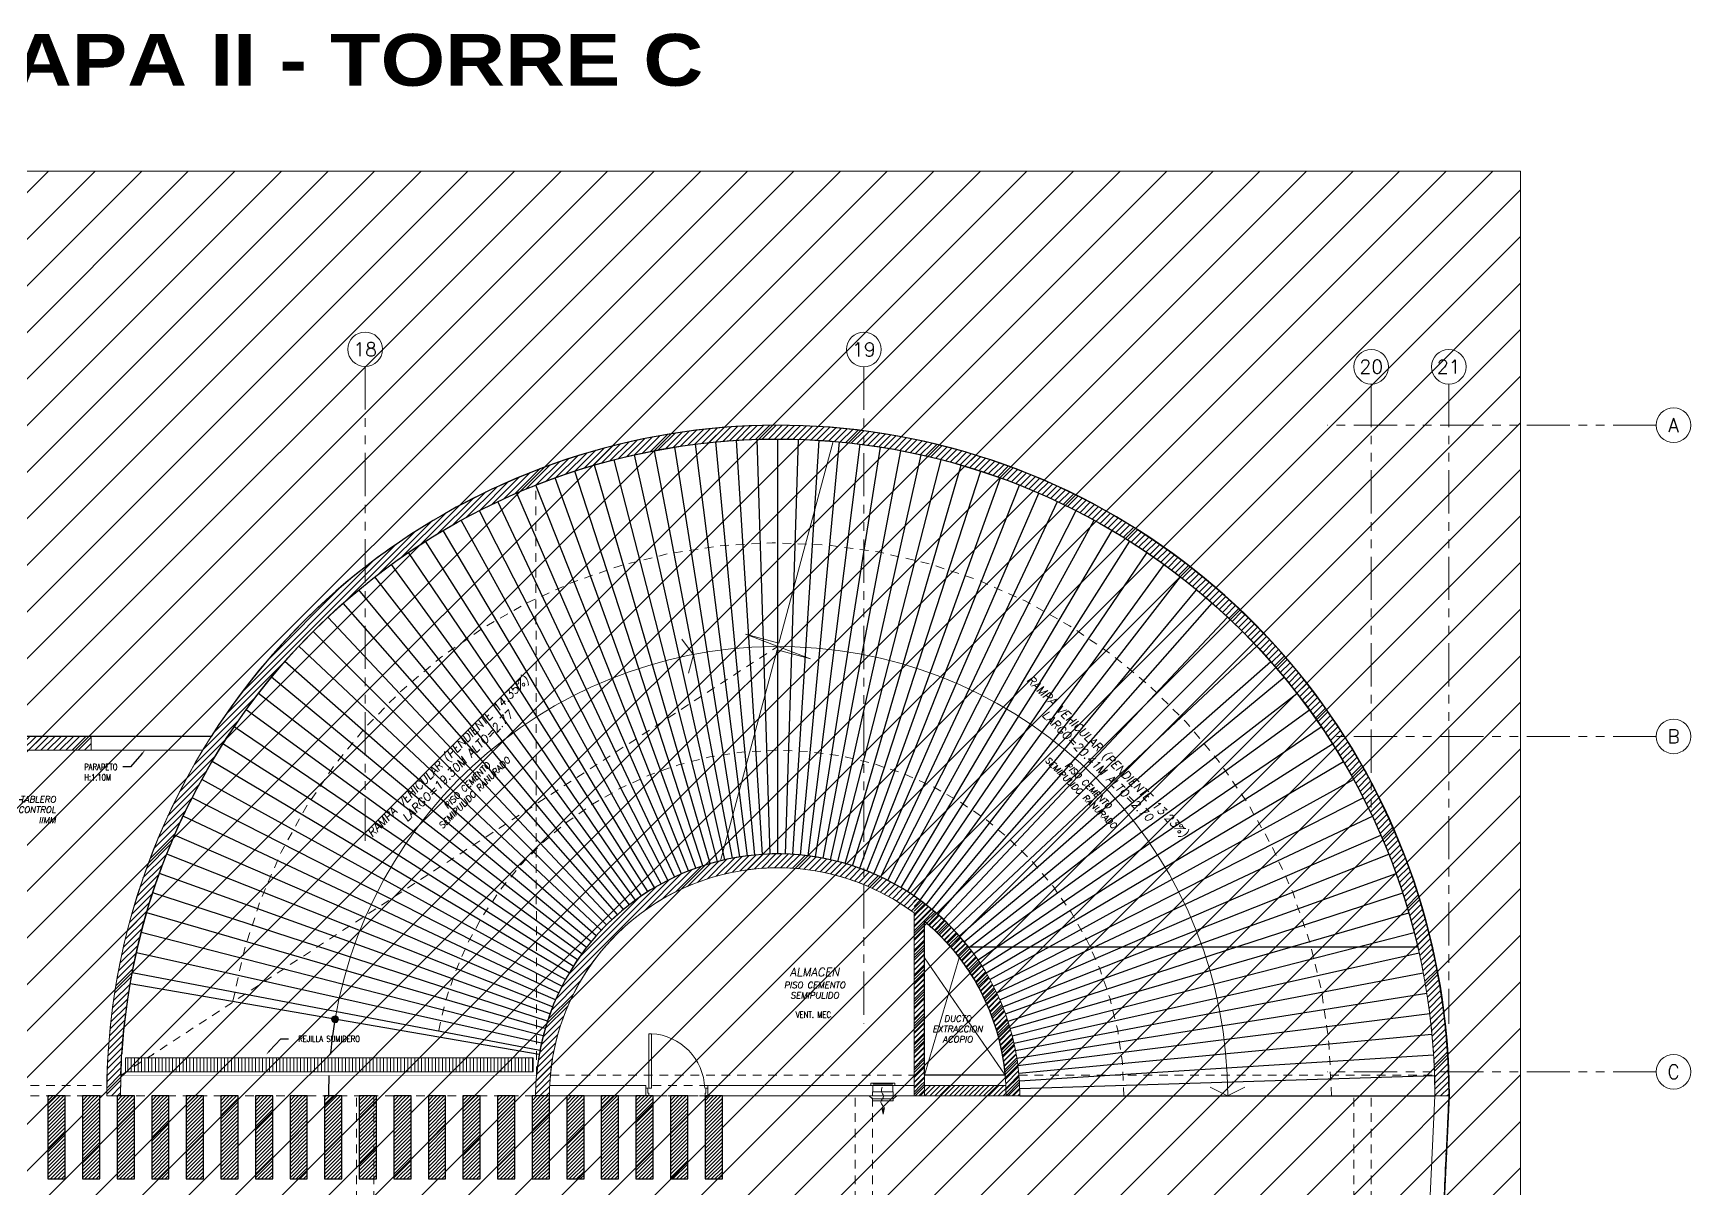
# Model space of a CAD drawing. Header units: millimetres. Extents: x 226317 to 226469, y 8188100 to 8188260.
# Drawn here: x 226444.61 to 226468.58, y 8188161.57 to 8188178.28 of the extents above; entities that cross this region are included whole.
import ezdxf
from ezdxf import colors
from ezdxf.entities.mleader import LeaderData, LeaderLine
from ezdxf.enums import TextEntityAlignment as Align
from ezdxf.math import Vec2, Vec3

# ---------------------------------------------------------------- set-up
doc = ezdxf.new("R2010")
doc.units = ezdxf.units.MM
doc.set_wipeout_variables(frame=1)
for name, pattern in [('HIDDEN2', [0.1875, 0.125, -0.0625]), ('PHANTOM', [2.5, 1.25, -0.25, 0.25, -0.25, 0.25, -0.25]), ('PHANTOM2', [1.25, 0.625, -0.125, 0.125, -0.125, 0.125, -0.125])]:
    doc.linetypes.add(name, pattern=pattern)
for name, color, linetype in [('A-COTAS INT', 8, 'Continuous'), ('A-EJES', 8, 'PHANTOM'), ('A-ESTRUCTURA-HATCH', 8, 'Continuous'), ('A-ESTRUCTURA-MUROS', 8, 'Continuous'), ('A-ESTRUCTURA-VIGAS', 8, 'HIDDEN2'), ('A-HATCH', 8, 'Continuous'), ('A-MURO BAJO', 8, 'Continuous'), ('A-PROYECCIONES', 8, 'HIDDEN2'), ('A-PUERTAS', 8, 'Continuous'), ('A-TEXTO-ACABADO PISO', 8, 'Continuous'), ('A-TEXTO-AMBIENTES', 8, 'Continuous'), ('A-TEXTO-INDICACIONES', 8, 'Continuous'), ('CIRCULACION PEATONAL', 8, 'Continuous'), ('L-03_EQUIP-ACCES', 8, 'Continuous'), ('L-04_EQ-MED-CONT', 8, 'Continuous'), ('L-06_EQ-FIN-CONT', 8, 'Continuous'), ('L3 Equipos y Ductos', 8, 'Continuous'), ('L6 Linea fina', 8, 'Continuous'), ('MURO CF 120', 8, 'Continuous')]:
    doc.layers.add(name, color=color, linetype=linetype)
doc.layers.add('A-ETAPAS', color=8, linetype='Continuous', lineweight=35, plot=False)
doc.layers.add('MODIFICACION DLPS 20230524', color=8, linetype='Continuous', lineweight=30, plot=False)
doc.layers.add('A-MUROS', color=8, linetype='Continuous', lineweight=30)
doc.layers.add('A-ÁREA COMÚN', color=8, linetype='Continuous', plot=False)
doc.styles.add('R160-75', font='ariblk.ttf', dxfattribs={"height": 0.6})
doc.styles.add('ROMANS', font='ROMANS.shx', dxfattribs={"oblique": 10})
doc.styles.add('TXT_COTAS', font='romans.shx', dxfattribs={"width": 0.8})
pattern_1 = [(45, (1.793458536238177, -0.002235784195363522), (-0.03535533905932738, 0.03535533905932738), [])]

# ---------------------------------------------------------------- blocks, each defined once
blk = doc.blocks.new('d')
for p, q in [((1.31926236115396, 3.241842523682863), (3.580855242908001, 8.79928784398362)), ((1.374077335931361, 3.219459361163899), (3.729291272349656, 8.737413005903363, -1.935233945738587e-05)), ((1.474524972960353, 3.174709940562025), (4.001899867318571, 8.615961749805138, -1.935233945738587e-05)), ((1.573517434298992, 3.126827463274822), (4.270559070631862, 8.486007581697777, -1.935233945738587e-05)), ((1.670957022346556, 3.075859186239541), (4.535003745928407, 8.347678747028112, -1.935233945738587e-05)), ((1.766747577115893, 3.021855406463146), (4.794972921721637, 8.201111760688946, -1.935233945738587e-05)), ((1.860794566571712, 2.964869421208277), (5.050210038200021, 8.046451267786324, -1.935233945738587e-05)), ((1.953005175106227, 2.904957466991618), (5.300463206134737, 7.88384989858605, -1.935233945738587e-05)), ((2.043288405053318, 2.842178670689464), (5.545485457405448, 7.713468122296035, -1.935233945738587e-05)), ((2.131555154919624, 2.776594987139106), (5.785034984350204, 7.535474083386362, -1.935233945738587e-05)), ((2.217718318104744, 2.70827113953419), (6.018875379115343, 7.350043442333117, -1.935233945738587e-05)), ((2.301692859269679, 2.637274556094781), (6.246775871142745, 7.157359194941819, -1.935233945738587e-05)), ((2.383395908400416, 2.563675300218165), (6.468511549755931, 6.957611497491598, -1.935233945738587e-05)), ((2.462746833451092, 2.487546006217599), (6.683863587677479, 6.750997479306534, -1.935233945738587e-05)), ((2.53966732416302, 2.408961805514991), (6.892619461752474, 6.537721040425822, -1.935233945738587e-05)), ((2.614081471227109, 2.32800024934113), (7.094573149457574, 6.317992660216987, -1.935233945738587e-05)), ((2.68591583520174, 2.244741237722337), (7.2895253514871, 6.092029184335843, -1.935233945738587e-05)), ((2.755099523812532, 2.159266939386725), (7.477283671498299, 5.860053610987961, -1.935233945738587e-05)), ((2.821564262732863, 2.071661703288555), (7.657662815414369, 5.622294872067869, -1.935233945738587e-05)), ((2.885244456119835, 1.982011988060549), (7.830484771169722, 5.378987606847659, -1.935233945738587e-05)), ((2.946077263914049, 1.890406266786158), (7.995578982867301, 5.130371931241825, -1.935233945738587e-05)), ((3.004002648405731, 1.796934942947701), (8.152782524935901, 4.876693197526038, -1.935233945738587e-05)), ((3.058963445015252, 1.70169025962241), (8.301940253935754, 4.61820175522007, -1.935233945738587e-05)), ((3.110905413515866, 1.60476621449925), (8.442904969677329, 4.355152706615627, -1.935233945738587e-05)), ((3.159777294844389, 1.506258459063247), (8.57553755864501, 4.087805648334324, -1.935233945738587e-05)), ((3.205530856736004, 1.406264207558706), (8.699707126244903, 3.816424418240786, -1.935233945738587e-05)), ((3.248120948672295, 1.304882142692804), (8.815291133709252, 3.541276837931946, -1.935233945738587e-05)), ((3.287505534477532, 1.202212317846715), (8.922175513580441, 3.262634446145967, -1.935233945738587e-05)), ((3.323645750992, 1.0983560543973), (9.020254783332348, 2.980772227048874, -1.935233945738587e-05)), ((3.356505929492414, 0.9934158457908779), (9.109432150609791, 2.695968345738947, -1.935233945738587e-05)), ((3.386053642258048, 0.8874952562619001), (9.189619608223438, 2.40850386954844, -1.935233945738587e-05)), ((3.412259728647768, 0.7806988153606653), (9.260738019831479, 2.118662490742281, -1.935233945738587e-05)), ((3.435098326765001, 0.6731319196987897), (9.322717201896012, 1.826730247586966, -1.935233945738587e-05)), ((3.454546898603439, 0.5649007232859731), (9.375495987012982, 1.532995242625475, -1.935233945738587e-05)), ((3.470586248673499, 0.4561120392754674), (9.419022290036082, 1.237747357226908, -1.935233945738587e-05)), ((3.483200548216701, 0.3468732265755534), (9.453253155574203, 0.9412779631093144, -1.935233945738587e-05)), ((3.492377351038158, 0.2372920925263315), (9.478154800832272, 0.6438796417787671, -1.935233945738587e-05)), ((3.498107598163188, 0.127476779744029), (9.493702651932836, 0.345845889300108, -1.935233945738587e-05)), ((3.500385635532439, 0.01753566227853298), (9.499881364405155, 0.04747082875110209, -1.935233945738587e-05)), ((3.494579497724771, -0.2022899724543095), (9.484116236679256, -0.5491253305226564, -1.935233945738587e-05)), ((3.499209214933217, -0.09242275985889137), (9.496684841811657, -0.2509510805830359, -1.935233945738587e-05)), ((3.474981850944459, -0.4213172625750303), (9.430921635590494, -1.14355434384197, -1.935233945738587e-05)), ((3.486501052044332, -0.3119575502350926), (9.462187955155969, -0.8467576615512371, -1.935233945738587e-05)), ((3.441670037806034, -0.638681803829968), (9.340507494285703, -1.733470269246027, -1.935233945738587e-05)), ((3.460033261217177, -0.5302611847873777), (9.390348134562373, -1.439222475513816, -1.935233945738587e-05)), ((3.394775525666773, -0.8535257612820715), (9.213230637833476, -2.316544979810715, -1.935233945738587e-05)), ((3.419910301454365, -0.7464721221476793), (9.281448899768293, -2.026007337495685, -1.935233945738587e-05)), ((3.29938552249223, -1.169214383699), (8.954335852526128, -3.173305666772649, -1.935233945738587e-05)), ((3.334483386017382, -1.065001241862774), (9.049593369476497, -2.890477345325053, -1.935233945738587e-05)), ((3.366290517151356, -0.9597370736300945), (9.135920028202236, -2.604796472005546, -1.935233945738587e-05)), ((3.219459360465407, -1.374077336862683), (8.73741300497204, -3.729291273280978, -1.935233945738587e-05)), ((3.261031563393772, -1.27227365039289), (8.850241489708424, -3.453002318739891, -1.935233945738587e-05)), ((3.075859185308218, -1.670957023277879), (8.347678745165467, -4.535003747791052, -1.935233945738587e-05)), ((3.126827463507652, -1.573517435230315), (8.486007580533624, -4.270559071563184, -1.935233945738587e-05)), ((3.174709939397871, -1.474524974822998), (8.615961749106646, -4.001899868017063, -1.935233945738587e-05)), ((2.964869419112802, -1.860794567270204), (8.046451266855001, -5.050210039131343, -1.935233945738587e-05)), ((3.021855405531824, -1.766747577814385), (8.201111759990454, -4.794972922420129, -1.935233945738587e-05)), ((2.776594986207783, -2.131555155618116), (7.535474082455039, -5.785034985281527, -1.935233945738587e-05)), ((2.842178669758141, -2.043288405751809), (7.713468121364713, -5.545485459268093, -1.935233945738587e-05)), ((2.904957465827465, -1.953005176736042), (7.883849898353219, -5.300463207997382, -1.935233945738587e-05)), ((2.56367529835552, -2.383395910263062), (6.957611497491598, -6.468511551385745, -1.935233945738587e-05)), ((2.637274554930627, -2.301692860201001), (7.157359194010496, -6.246775872074068, -1.935233945738587e-05)), ((2.708271138370037, -2.217718317871913), (7.350043441168964, -6.018875380046666, -1.935233945738587e-05)), ((2.328000248409808, -2.614081472158432), (6.317992659285665, -7.094573150156066, -1.935233945738587e-05)), ((2.408961803652346, -2.539667326025665), (6.53772103972733, -6.892619461752474, -1.935233945738587e-05)), ((2.487546005286276, -2.462746834149584), (6.750997478142381, -6.683863589540124, -1.935233945738587e-05)), ((2.071661702357233, -2.821564263664186), (5.622294871136546, -7.657662817277014, -1.935233945738587e-05)), ((2.159266938455403, -2.755099524743855), (5.860053610056639, -7.477283672429621, -1.935233945738587e-05)), ((2.244741236791015, -2.685915836133063), (6.09202918317169, -7.289525352185592, -1.935233945738587e-05)), ((1.604766213335097, -3.110905414447188), (4.355152705684304, -8.442904970608652, -1.935233945738587e-05)), ((1.701690257526934, -3.058963445713744), (4.61820175498724, -8.301940253935754, -1.935233945738587e-05)), ((1.796934940852225, -3.004002649104223), (4.876693195663393, -8.152782524935901, -1.935233945738587e-05)), ((1.890406264923513, -2.946077265543863), (5.130371930077672, -7.995578984729946, -1.935233945738587e-05)), ((1.982011986896396, -2.88524445774965), (5.378987605683506, -7.830484771868214, -1.935233945738587e-05)), ((1.098356054164469, -3.323645751923323), (2.980772226117551, -9.02025478426367, -1.935233945738587e-05)), ((1.202212317846715, -3.287505535408854), (3.262634444981813, -8.922175514511764, -1.935233945738587e-05)), ((1.304882141761482, -3.248120948439464), (3.541276836767793, -8.815291135571897, -1.935233945738587e-05)), ((1.406264206394553, -3.20553085859865), (3.816424417309463, -8.699707127874717, -1.935233945738587e-05)), ((1.506258456967771, -3.159777295542881), (4.087805646471679, -8.57553755841218, -1.935233945738587e-05)), ((-0.7464721230790019, -3.419910302385688), (-2.026007337495685, -9.281448901630938, -1.935233945738587e-05)), ((-0.6386818047612906, -3.441670039668679), (-1.73347027041018, -9.340507495217025, -1.935233945738587e-05)), ((-0.5302611859515309, -3.460033263079822), (-1.439222476445138, -9.390348136425018, -1.935233945738587e-05)), ((-0.4213172635063529, -3.474981851642951), (-1.143554344773293, -9.430921635590494, -1.935233945738587e-05)), ((-0.3119575502350926, -3.486501052742824), (-0.8467576615512371, -9.462187956087291, -1.935233945738587e-05)), ((-0.2022899743169546, -3.494579498423263), (-0.5491253323853016, -9.484116237610579, -1.935233945738587e-05)), ((-0.09242276102304459, -3.499209215864539), (-0.2509510815143585, -9.49668484274298, -1.935233945738587e-05)), ((0.01753566134721041, -3.500385636463761), (0.04747082758694887, -9.499881365336478, -1.935233945738587e-05)), ((0.1274767778813839, -3.498107598861679), (0.3458458883687854, -9.493702652864158, -1.935233945738587e-05)), ((0.2372920913621783, -3.49237735173665), (0.643879639916122, -9.478154801530764, -1.935233945738587e-05)), ((0.3468732265755534, -3.483200550079346), (0.9412779621779919, -9.453253156505525, -1.935233945738587e-05)), ((0.4561120383441448, -3.470586249604821), (1.237747355364263, -9.419022290967405, -1.935233945738587e-05)), ((0.5649007232859731, -3.454546898603439), (1.532995241694152, -9.375495987944305, -1.935233945738587e-05)), ((0.6731319194659591, -3.435098328394815), (1.826730247586966, -9.322717202827334, -1.935233945738587e-05)), ((0.7806988144293427, -3.412259730277583), (2.118662489578128, -9.260738020762801, -1.935233945738587e-05)), ((0.8874952560290694, -3.386053643189371), (2.408503868617117, -9.189619607990608, -1.935233945738587e-05)), ((0.9934158455580473, -3.356505930423737), (2.695968344807625, -9.109432150609791, -1.935233945738587e-05))]:
    blk.add_line(p, q)
blk = doc.blocks.new('EST P2')
at = {"layer": 'A-ESTRUCTURA-HATCH', "lineweight": 0}
h = blk.add_hatch(dxfattribs=at)
h.set_pattern_fill('ANSI31', color=8, scale=0.02, angle=-1.27e-14)
h.set_pattern_definition([(44.99999999999999, (-226392.077087921, -8188163.059610654), (-0.04490128060534576, 0.04490128060534578), [])])
h.paths.add_polyline_path([(-3.609999800828518, 5.049997551366687), (-3.609999800828518, 4.849997551180422), (-44.78499944024952, 4.849997609853745), (-44.78499937866582, -0.150002358481288), (-46.98999937772169, -0.1500023575499654), (-46.9900000851776, -11.15000259596854), (-3.609999100299319, -11.15005090925843), (-3.609999100299319, -11.40005090925843), (-47.2400000844209, -11.40000240411609), (-47.2400001185888, 0.1499976376071572), (-45.03500012474251, 0.1499976441264153), (-45.03499907316291, 5.049739951267838)])
h.paths.add_polyline_path([(5.875668717751978, 4.849997540004551), (5.875668724213028, 5.04999746195972), (35.52999999574968, 5.049996704794466), (35.52999999574968, 4.849997699260712)])
h.paths.add_polyline_path([(35.5800006974896, -11.1500659417361), (71.88000514596933, -11.1501255556941), (71.88000514596933, -11.40006201900542), (35.5800006974896, -11.40000240504742)])
h.paths.add_polyline_path([(-3.559999100310961, -11.15003591496497), (35.53000069750124, -11.15003591496497), (35.53000069750124, -11.40006590355188), (-3.559999100310961, -11.40006590355188)])
edge = h.paths.add_edge_path()
edge.add_arc((63.30066905263811, -0.1500025354325771), 9.699999993899837, 359.9999991583288, 539.9999991583288)
edge.add_line((53.60066905873828, -0.1500023929402232), (53.80066905874992, -0.1500023929402232))
edge.add_arc((63.30066905263811, -0.1500025354325771), 9.499999993888196, -8.593905818088388e-07, 179.9999991406094, ccw=False)
edge.add_line((72.80066904652631, -0.150002677924931), (73.00066904653795, -0.150002677924931))
h.paths.add_polyline_path([(47.91501720307861, 5.049996227025986), (35.5800006974896, 5.049997347407043), (35.5800006974896, 4.849997348152101), (47.91501677152701, 4.849997607059777)])
edge = h.paths.add_edge_path()
edge.add_arc((63.30067374472856, -0.1500072190538049), 3.300005388395399, 0.001083013335930548, 49.99451371248021)
edge.add_line((65.42211837161449, 2.377740446478128), (65.42216933166492, -0.149981296621263))
edge.add_line((65.42216933166492, -0.149981296621263), (65.27216933167074, -0.149981296621263))
edge.add_line((65.27216933167074, -0.149981296621263), (65.27212526180665, 2.49638928938657))
edge.add_arc((63.30067374501959, -0.1500072181224823), 3.300005387571071, 53.31547490152577, 179.999921187766)
edge.add_line((60.00066835692269, -0.1500026788562536), (59.80066835694015, -0.1500026788562536))
edge.add_arc((63.30067374501959, -0.1500072199851274), 3.50000538808239, 0.0010211422007841975, 179.9999256608234, ccw=False)
edge.add_line((66.80067913257517, -0.1499448418617249), (66.60066855713376, -0.1499448418617249))
edge.add_line((66.60066855713376, -0.1499448418617249), (66.60067913253442, -0.1499448418617249))
h.paths.add_polyline_path([(51.86500159354182, 4.849997512064874), (53.37567124812631, 4.84999814722687), (53.37566821934888, 5.049995731562376), (51.86500180145958, 5.049995731562376)])
at = {"layer": 'A-ESTRUCTURA-MUROS', "color": 8, "lineweight": 0}
for points in [[(73.00066904653795, -0.150002677924931, 1), (53.60066905873828, -0.1500023929402232), (53.80066905874992, -0.1500023929402232, -1), (72.80066904652631, -0.150002677924931)], [(66.60067913253442, -0.1499448418617249, 0.2216645900701165), (65.42211837161449, 2.377740446478128), (65.42216933166492, -0.149981296621263), (65.27216933167074, -0.149981296621263), (65.27212526180665, 2.49638928938657, 0.6169162822924578), (60.00066835692269, -0.1500026788562536), (59.80066835694015, -0.1500026788562536, -0.9999904402331805), (66.80067913257517, -0.1499448418617249), (66.60066855713376, -0.1499448418617249)]]:
    blk.add_lwpolyline(points, format="xyb", close=True, dxfattribs=at)
blk.add_lwpolyline([(51.86500159354182, 4.849997512064874), (53.37567124812631, 4.84999814722687), (53.37566821934888, 5.049995731562376), (51.86500180145958, 5.049995731562376)], close=True, dxfattribs=at)
at = {"layer": 'A-ESTRUCTURA-VIGAS', "color": 8, "lineweight": 0}
blk.add_line((53.37566821934888, 5.049995731562376), (55.1122615209606, 5.049995731562376), dxfattribs=at)
for points in [[(53.37567124812631, 4.84999814722687), (54.98863000946585, 4.84999814722687)], [(53.80540706124157, 0.1499967956915498), (59.81354955583811, 0.149997123517096)], [(60.01433341001393, 0.1499973880127072), (65.27216859796317, 0.1500187031924725)], [(65.42217020853423, 0.1500182086601853), (66.58701328124152, 0.1500061377882957)], [(66.78779265886988, 0.1500584352761507), (72.79593102590297, 0.1499973703175783)], [(50.25000070992974, -2.399086952209473e-06), (53.60066907125292, -2.678483724594116e-06)], [(50.25000069741509, -0.1500023985281587), (53.60066905873828, -0.150002677924931)], [(53.80066904626437, -0.1500032041221857), (59.80066835694015, -0.1500028753653169)], [(57.21000006317627, -6.150002076290548), (57.21000006317627, -0.1500020762905478)], [(57.46000006317627, -6.150002076290548), (57.46000006317627, -0.1500020762905478)], [(60.00066835692269, -0.1500026788562536), (65.27216933167074, -0.149981296621263)], [(64.42000006313901, -6.150002076290548), (64.42000006313901, -0.1500020762905478)], [(64.67000006313901, -6.150002076290548), (64.67000006313901, -0.1500020762905478)], [(65.42216933166492, -0.1499817911535501), (66.59725419874303, -0.1499939216300845)], [(66.80066855732002, -0.1499413372948766), (72.80066904652631, -0.150002677924931)], [(71.63000006310176, -6.150002165697515), (71.63000006310176, -0.150002165697515)], [(71.88000006310176, -6.150002165697515), (71.88000006310176, -0.150002165697515)], [(71.88000006310176, -6.400005588307977), (72.708828300616, -6.400005588307977), (73.00066904653795, -0.150002677924931)]]:
    blk.add_lwpolyline(points, dxfattribs=at)
blk = doc.blocks.new('IIMM')
at = {"layer": 'L-03_EQUIP-ACCES', "color": 8, "lineweight": 0}
blk.add_line((64.96504106384236, -39.99998803902417), (64.67504106386332, -39.99999213218689), dxfattribs=at)
at = {"layer": 'L-03_EQUIP-ACCES', "color": 8, "lineweight": 0, "ltscale": 1.5}
for p, q in [((65.01999849529238, -40.14997643698007), (64.6199984952691, -40.14997643698007)), ((64.66999849528656, -40.08997643738985), (64.66999849528656, -40.14997643698007)), ((64.96999849527492, -40.08997643738985), (64.96999849527492, -40.14997643698007))]:
    blk.add_line(p, q, dxfattribs=at)
at = {"layer": 'L-04_EQ-MED-CONT', "color": 8, "lineweight": 0, "ltscale": 1.5}
for p, q in [((64.6199984952691, -40.14997643698007), (64.66999849528656, -40.18997643701732)), ((64.96999849527492, -40.18997643701732), (64.66999849528656, -40.18997643701732)), ((64.96999849527492, -40.18997643701732), (65.01999849529238, -40.14997643698007))]:
    blk.add_line(p, q, dxfattribs=at)
at = {"layer": 'L-06_EQ-FIN-CONT', "color": 8, "lineweight": 0, "ltscale": 1.5}
for p, q in [((64.66999849528656, -40.18997643701732), (64.66999849528656, -40.21997643727809)), ((64.96999849527492, -40.21997643727809), (64.66999849528656, -40.21997643727809)), ((64.96999849527492, -40.18997643701732), (64.96999849527492, -40.21997643727809))]:
    blk.add_line(p, q, dxfattribs=at)
at = {"layer": 'L3 Equipos y Ductos', "color": 8, "lineweight": 0}
for p, q in [((64.67504106386332, -39.99999213218689), (64.67504236212699, -40.09199213143438)), ((64.96504236210603, -40.09198803920299), (64.96504106384236, -39.99998803902417)), ((64.67504236212699, -40.09199213143438), (64.96504236210603, -40.09198803920299))]:
    blk.add_line(p, q, dxfattribs=at)
blk.add_lwpolyline([(64.64504106386448, -39.99999255500734), (64.64504058405873, -39.96599255502224), (64.99504058403545, -39.96598761621863), (64.9950410638121, -39.99998761620373)], close=True, dxfattribs=at)
at = {"layer": 'L6 Linea fina', "color": 8, "lineweight": 0}
for p, q in [((64.68080580877722, -39.9659920502454), (64.68080599224777, -39.97899205051363)), ((64.68080599224777, -39.97899205051363), (64.9592755427584, -39.97898812033236)), ((64.6892890794552, -39.96599193103611), (64.68928926292574, -39.97899193037301)), ((64.70390989712905, -39.9659917242825), (64.7039100805705, -39.97899172455072)), ((64.71853071480291, -39.96599151846021), (64.71853089824435, -39.97899151779711)), ((64.73315153244766, -39.9659913117066), (64.73315171591821, -39.97899131197482)), ((64.74777235012152, -39.96599110588431), (64.74777253359207, -39.97899110522121)), ((64.76239316779538, -39.9659908991307), (64.76239335123682, -39.97899089939892)), ((64.77701398546924, -39.96599069237709), (64.77701416891068, -39.97899069264531)), ((64.79504076749436, -39.97899043839425), (64.79504058405291, -39.96599043812603)), ((64.80966140172677, -39.96599023230374), (64.80966158516821, -39.97899023164064)), ((64.82428221937153, -39.96599002555013), (64.82428240284207, -39.97899002581835)), ((64.83890303704538, -39.96598981972784), (64.83890322048683, -39.97898981906474)), ((64.85352385471924, -39.96598961297423), (64.85352403816069, -39.97898961324245)), ((64.8681446723931, -39.96598940715194), (64.86814485583454, -39.97898940648884)), ((64.88276549003785, -39.96598920039833), (64.8827656735084, -39.97898920066655)), ((64.89738630771171, -39.96598899457604), (64.89738649118226, -39.97898899391294)), ((64.91200712538557, -39.96598878782243), (64.91200730882701, -39.97898878809065)), ((64.92662794305943, -39.96598858106881), (64.92662812650087, -39.97898858133703)), ((64.94124876070418, -39.96598837524652), (64.94124894417473, -39.97898837551475)), ((64.95927535928786, -39.96598812099546), (64.9592755427584, -39.97898812033236)), ((64.80349053035025, -40.32083974871784), (64.82473185233539, -40.4140417277813)), ((64.82473185233539, -40.4140417277813), (64.84449133518501, -40.31426317617297))]:
    blk.add_line(p, q, dxfattribs=at)
blk.add_open_spline([(64.82473185233539, -40.4140417277813), (64.8183382168645, -40.37067222595215), (64.84069519038894, -40.3092948757112), (64.76390320967766, -40.22354833688587), (64.85932925666566, -40.17406262364239), (64.78744345315499, -40.08285694010556), (64.80247012161999, -40.04235921055079), (64.80913470187807, -40.02439778670669)], degree=3, knots=[0, 0, 0, 0, 0.0524683736910414, 0.0807049177553039, 0.1300474905255351, 0.1600670100144775, 0.1839925524975523, 0.1839925524975523, 0.1839925524975523, 0.1839925524975523], dxfattribs=at)
blk = doc.blocks.new('MCF')
at = {"layer": 'MURO CF 120', "lineweight": 0}
h = blk.add_hatch(dxfattribs=at)
h.set_pattern_fill('_USER', color=8, scale=0.05, angle=45, style=0, pattern_type=0)
h.set_pattern_definition(pattern_1)
edge = h.paths.add_edge_path()
edge.add_line((17.20314215586404, -37.25486477930099), (17.20712356391596, -37.50364978704602))
edge.add_arc((15.23566826808383, -40.15004953928292), 3.300010247272588, 2.6100794929362223, 53.31545593966928, ccw=False)
edge.add_line((18.53225499927066, -39.99977127462626), (18.73244846391026, -39.99973203800619))
edge.add_arc((15.23706544691231, -40.14872804936022), 3.498557166449777, 2.440842009225932, 55.80800159901457)
h = blk.add_hatch(dxfattribs=at)
h.set_pattern_fill('_USER', color=8, scale=0.05, angle=45, style=0, pattern_type=0)
h.set_pattern_definition(pattern_1)
h.paths.add_polyline_path([(17.20712356391596, -37.50364978704602), (17.20716617998551, -40.00002300180495), (17.35716618405422, -40.00028508622199), (17.35716569944634, -37.62233977671713)])
h = blk.add_hatch(dxfattribs=at)
h.set_pattern_fill('_USER', color=8, scale=0.05, angle=45, style=0, pattern_type=0)
h.set_pattern_definition(pattern_1)
h.paths.add_polyline_path([(17.2071662004746, -40.00001210719347), (17.20716656889999, -40.15001356322318), (18.73652554879664, -40.14959896542132), (18.73244755266933, -39.99973263777792)])
blk = doc.blocks.new('EJES 1P')
at = {"layer": 'A-EJES', "color": 8, "linetype": 'PHANTOM2', "lineweight": 0}
for points in [[(102.3443361287354, 5.35111428797245), (102.3443350671732, -1.50995859503746)], [(109.5543361018063, 5.348196462728083), (109.554335040244, -4.158154672011733)], [(116.8900016913831, 5.098827852867544), (116.8900009671343, -1.121309101581573)], [(118.0100038900855, 5.098827852867544), (118.0100028285233, -4.158154670149088)], [(121.0129206500424, 4.500254170969129), (116.2569303451455, 4.500255232676864)], [(121.0129206500424, -5.597248673439026e-07), (116.2569303451455, 5.019828677177429e-07)], [(121.0129206500424, -4.850001599639654), (116.2569303451455, -4.850000537931919)]]:
    blk.add_lwpolyline(points, dxfattribs=at)
at = {"layer": 'A-EJES', "color": 8, "linetype": 'Continuous', "lineweight": 0}
for centre in [(102.3443361282989, 5.598196466453373), (109.5543361013697, 5.595278641209006), (116.8900016909465, 5.345910031348467), (118.0100038896489, 5.345910031348467), (121.2600028285233, 4.500254170969129), (121.2600028285233, -5.597248673439026e-07), (121.2600028285233, -4.850001599639654)]:
    blk.add_circle(centre, 0.25, dxfattribs=at)
at = {"layer": 'A-EJES', "color": 8, "linetype": 'Continuous', "lineweight": 0, "style": 'ROMANS'}
for s, p in [('18', (102.3443361282989, 5.598196465522051)), ('19', (109.5543361013697, 5.595278640277684)), ('20', (116.8900016909465, 5.345910030417144)), ('21', (118.0100038896489, 5.345910030417144)), ('A', (121.2600028276211, 4.500254170969129)), ('B', (121.2600028276211, -5.597248673439026e-07)), ('C', (121.2600028276211, -4.850001599639654))]:
    blk.add_text(s, height=0.2, dxfattribs=at).set_placement(p, align=Align.MIDDLE_CENTER)
blk = doc.blocks.new('A$C5E423DB2')
at = {"layer": 'A-PUERTAS', "color": 8, "lineweight": 0}
for p, q in [((0.0380998527398333, 0.0999998934566975), (0.0380998511100188, 0.7999998889863491)), ((0.0380998511100188, 0.7999998889863491), (0.0730998511426151, 0.7999998852610588)), ((0.0730998511426151, 0.7999998852610588), (0.0730998527724296, 0.0999998934566975)), ((0.0380998527398333, 0.0999998934566975), (0.0730998527724296, 0.0999998934566975))]:
    blk.add_line(p, q, dxfattribs=at)
at = {"layer": 'A-PUERTAS', "color": 8, "linetype": 'Continuous', "lineweight": 0}
for p, q in [((-1.472653821e-07, -1.11758709e-07), (-1.472653821e-07, 0.0999998897314072)), ((-1.472653821e-07, 0.0999998897314072), (0.0280998527305201, 0.0999998934566975)), ((0.0280998527305201, 0.0380998887121678), (0.0280998527305201, 0.0999998934566975)), ((0.0380998527398333, 0.0380998887121678), (0.0280998527305201, 0.0380998887121678)), ((0.0380998527398333, -1.11758709e-07), (0.0380998527398333, 0.0380998887121678)), ((0.7618998530087993, -1.11758709e-07), (0.7618998530087993, 0.0380998887121678)), ((0.7618998530087993, 0.0380998887121678), (0.7718998530181125, 0.0380998887121678)), ((0.7999998530140147, 0.0999998897314072), (0.7718998530181125, 0.0999998934566975)), ((0.7718998530181125, 0.0380998887121678), (0.7718998530181125, 0.0999998934566975)), ((0.7999998528975995, -1.11758709e-07), (0.7999998528975995, 0.0999998897314072)), ((-1.472653821e-07, -1.11758709e-07), (0.0380998527398333, -1.11758709e-07)), ((0.7999998530140147, -1.11758709e-07), (0.7618998530087993, -1.11758709e-07))]:
    blk.add_line(p, q, dxfattribs=at)
blk.add_arc((0.0365533265285194, 0.0793452113866806), 0.7215807719765989, 1.640270668491661, 87.09684895294437, dxfattribs=at)
blk = doc.blocks.new('*U19')
at = {"layer": 'CIRCULACION PEATONAL'}
h = blk.add_hatch(dxfattribs=at)
h.set_pattern_fill('ANSI31', color=256, scale=0.3)
h.set_pattern_definition([(45, (-1.24963215764578, 0), (-0.02651650429449553, 0.02651650429449553), [])])
h.paths.add_polyline_path([(-0.9526332741646426, 0.2275326177477837), (-1.202633274106435, 0.2275326177477837), (-1.202633274106435, -0.9724673796445131), (-0.9526332741646426, -0.9724673796445131)])
h = blk.add_hatch(dxfattribs=at)
h.set_pattern_fill('ANSI31', color=256, scale=0.3)
h.set_pattern_definition([(45, (-0.7496321576457801, 0), (-0.02651650429449553, 0.02651650429449553), [])])
h.paths.add_polyline_path([(-0.4526332741646426, 0.2275326177477837), (-0.702633274106435, 0.2275326177477837), (-0.702633274106435, -0.9724673796445131), (-0.4526332741646426, -0.9724673796445131)])
h = blk.add_hatch(dxfattribs=at)
h.set_pattern_fill('ANSI31', color=256, scale=0.3)
h.set_pattern_definition([(45, (-0.2496321576457801, 0), (-0.02651650429449553, 0.02651650429449553), [])])
h.paths.add_polyline_path([(0.04736672583535739, 0.2275326177477837), (-0.2026332741064349, 0.2275326177477837), (-0.2026332741064349, -0.9724673796445131), (0.04736672583535739, -0.9724673796445131)])
h = blk.add_hatch(dxfattribs=at)
h.set_pattern_fill('ANSI31', color=256, scale=0.3)
h.set_pattern_definition([(45, (0.2503678423542199, 0), (-0.02651650429449553, 0.02651650429449553), [])])
h.paths.add_polyline_path([(0.5473667258353574, 0.2275326177477837), (0.2973667258935651, 0.2275326177477837), (0.2973667258935651, -0.9724673796445131), (0.5473667258353574, -0.9724673796445131)])
h = blk.add_hatch(dxfattribs=at)
h.set_pattern_fill('ANSI31', color=256, scale=0.3)
h.set_pattern_definition([(45, (0.7503678423542199, 0), (-0.02651650429449553, 0.02651650429449553), [])])
h.paths.add_polyline_path([(1.047366725835357, 0.2275326177477837), (0.797366725893565, 0.2275326177477837), (0.797366725893565, -0.9724673796445131), (1.047366725835357, -0.9724673796445131)])
h = blk.add_hatch(dxfattribs=at)
h.set_pattern_fill('ANSI31', color=256, scale=0.3)
h.set_pattern_definition([(45, (1.25036784235422, 0), (-0.02651650429449553, 0.02651650429449553), [])])
h.paths.add_polyline_path([(1.547366725835357, 0.2275326177477837), (1.297366725893565, 0.2275326177477837), (1.297366725893565, -0.9724673796445131), (1.547366725835357, -0.9724673796445131)])
h = blk.add_hatch(dxfattribs=at)
h.set_pattern_fill('ANSI31', color=256, scale=0.3)
h.set_pattern_definition([(45, (1.75036784235422, 0), (-0.02651650429449553, 0.02651650429449553), [])])
h.paths.add_polyline_path([(2.047366725835357, 0.2275326177477837), (1.797366725893565, 0.2275326177477837), (1.797366725893565, -0.9724673796445131), (2.047366725835357, -0.9724673796445131)])
h = blk.add_hatch(dxfattribs=at)
h.set_pattern_fill('ANSI31', color=256, scale=0.3)
h.set_pattern_definition([(45, (2.25036784235422, 0), (-0.02651650429449553, 0.02651650429449553), [])])
h.paths.add_polyline_path([(2.547366725835357, 0.2275326177477837), (2.297366725893565, 0.2275326177477837), (2.297366725893565, -0.9724673796445131), (2.547366725835357, -0.9724673796445131)])
h = blk.add_hatch(dxfattribs=at)
h.set_pattern_fill('ANSI31', color=256, scale=0.3)
h.set_pattern_definition([(45, (2.75036784235422, 0), (-0.02651650429449553, 0.02651650429449553), [])])
h.paths.add_polyline_path([(3.047366725835357, 0.2275326177477837), (2.797366725893565, 0.2275326177477837), (2.797366725893565, -0.9724673796445131), (3.047366725835357, -0.9724673796445131)])
h = blk.add_hatch(dxfattribs=at)
h.set_pattern_fill('ANSI31', color=256, scale=0.3)
h.set_pattern_definition([(45, (3.25036784235422, 0), (-0.02651650429449553, 0.02651650429449553), [])])
h.paths.add_polyline_path([(3.547366725835357, 0.2275326177477837), (3.297366725893565, 0.2275326177477837), (3.297366725893565, -0.9724673796445131), (3.547366725835357, -0.9724673796445131)])
h = blk.add_hatch(dxfattribs=at)
h.set_pattern_fill('ANSI31', color=256, scale=0.3)
h.set_pattern_definition([(45, (3.75036784235422, 0), (-0.02651650429449553, 0.02651650429449553), [])])
h.paths.add_polyline_path([(4.047366725835357, 0.2275326177477837), (3.797366725893565, 0.2275326177477837), (3.797366725893565, -0.9724673796445131), (4.047366725835357, -0.9724673796445131)])
h = blk.add_hatch(dxfattribs=at)
h.set_pattern_fill('ANSI31', color=256, scale=0.3)
h.set_pattern_definition([(45, (4.25036784235422, 0), (-0.02651650429449553, 0.02651650429449553), [])])
h.paths.add_polyline_path([(4.547366725835357, 0.2275326177477837), (4.297366725893565, 0.2275326177477837), (4.297366725893565, -0.9724673796445131), (4.547366725835357, -0.9724673796445131)])
h = blk.add_hatch(dxfattribs=at)
h.set_pattern_fill('ANSI31', color=256, scale=0.3)
h.set_pattern_definition([(45, (4.75036784235422, 0), (-0.02651650429449553, 0.02651650429449553), [])])
h.paths.add_polyline_path([(5.047366725835357, 0.2275326177477837), (4.797366725893565, 0.2275326177477837), (4.797366725893565, -0.9724673796445131), (5.047366725835357, -0.9724673796445131)])
h = blk.add_hatch(dxfattribs=at)
h.set_pattern_fill('ANSI31', color=256, scale=0.3)
h.set_pattern_definition([(45, (5.25036784235422, 0), (-0.02651650429449553, 0.02651650429449553), [])])
h.paths.add_polyline_path([(5.547366725835357, 0.2275326177477837), (5.297366725893565, 0.2275326177477837), (5.297366725893565, -0.9724673796445131), (5.547366725835357, -0.9724673796445131)])
h = blk.add_hatch(dxfattribs=at)
h.set_pattern_fill('ANSI31', color=256, scale=0.3)
h.set_pattern_definition([(45, (5.75036784235422, 0), (-0.02651650429449553, 0.02651650429449553), [])])
h.paths.add_polyline_path([(6.047366725835357, 0.2275326177477837), (5.797366725893565, 0.2275326177477837), (5.797366725893565, -0.9724673796445131), (6.047366725835357, -0.9724673796445131)])
h = blk.add_hatch(dxfattribs=at)
h.set_pattern_fill('ANSI31', color=256, scale=0.3)
h.set_pattern_definition([(45, (6.25036784235422, 0), (-0.02651650429449553, 0.02651650429449553), [])])
h.paths.add_polyline_path([(6.547366725835357, 0.2275326177477837), (6.297366725893565, 0.2275326177477837), (6.297366725893565, -0.9724673796445131), (6.547366725835357, -0.9724673796445131)])
h = blk.add_hatch(dxfattribs=at)
h.set_pattern_fill('ANSI31', color=256, scale=0.3)
h.set_pattern_definition([(45, (6.75036784235422, 0), (-0.02651650429449553, 0.02651650429449553), [])])
h.paths.add_polyline_path([(7.047366725835357, 0.2275326177477837), (6.797366725893565, 0.2275326177477837), (6.797366725893565, -0.9724673796445131), (7.047366725835357, -0.9724673796445131)])
h = blk.add_hatch(dxfattribs=at)
h.set_pattern_fill('ANSI31', color=256, scale=0.3)
h.set_pattern_definition([(45, (7.25036784235422, 0), (-0.02651650429449553, 0.02651650429449553), [])])
h.paths.add_polyline_path([(7.547366725835357, 0.2275326177477837), (7.297366725893565, 0.2275326177477837), (7.297366725893565, -0.9724673796445131), (7.547366725835357, -0.9724673796445131)])
h = blk.add_hatch(dxfattribs=at)
h.set_pattern_fill('ANSI31', color=256, scale=0.3)
h.set_pattern_definition([(45, (7.75036784235422, 0), (-0.02651650429449553, 0.02651650429449553), [])])
h.paths.add_polyline_path([(8.047366725835357, 0.2275326177477837), (7.797366725893565, 0.2275326177477837), (7.797366725893565, -0.9724673796445131), (8.047366725835357, -0.9724673796445131)])
h = blk.add_hatch(dxfattribs=at)
h.set_pattern_fill('ANSI31', color=256, scale=0.3)
h.set_pattern_definition([(45, (8.250367842354219, 0), (-0.02651650429449553, 0.02651650429449553), [])])
h.paths.add_polyline_path([(8.547366725835357, 0.2275326177477837), (8.297366725893564, 0.2275326177477837), (8.297366725893564, -0.9724673796445131), (8.547366725835357, -0.9724673796445131)])
for points in [[(-1.202633274106435, -0.9724673796445131), (-0.9526332741646426, -0.9724673796445131), (-0.9526332741646426, 0.2275326177477837), (-1.202633274106435, 0.2275326177477837)], [(-0.702633274106435, -0.9724673796445131), (-0.4526332741646426, -0.9724673796445131), (-0.4526332741646426, 0.2275326177477837), (-0.702633274106435, 0.2275326177477837)], [(-0.2026332741064349, -0.9724673796445131), (0.04736672583535739, -0.9724673796445131), (0.04736672583535739, 0.2275326177477837), (-0.2026332741064349, 0.2275326177477837)], [(0.2973667258935651, -0.9724673796445131), (0.5473667258353574, -0.9724673796445131), (0.5473667258353574, 0.2275326177477837), (0.2973667258935651, 0.2275326177477837)], [(0.797366725893565, -0.9724673796445131), (1.047366725835357, -0.9724673796445131), (1.047366725835357, 0.2275326177477837), (0.797366725893565, 0.2275326177477837)], [(1.297366725893565, -0.9724673796445131), (1.547366725835357, -0.9724673796445131), (1.547366725835357, 0.2275326177477837), (1.297366725893565, 0.2275326177477837)], [(1.797366725893565, -0.9724673796445131), (2.047366725835357, -0.9724673796445131), (2.047366725835357, 0.2275326177477837), (1.797366725893565, 0.2275326177477837)], [(2.297366725893565, -0.9724673796445131), (2.547366725835357, -0.9724673796445131), (2.547366725835357, 0.2275326177477837), (2.297366725893565, 0.2275326177477837)], [(2.797366725893565, -0.9724673796445131), (3.047366725835357, -0.9724673796445131), (3.047366725835357, 0.2275326177477837), (2.797366725893565, 0.2275326177477837)], [(3.297366725893565, -0.9724673796445131), (3.547366725835357, -0.9724673796445131), (3.547366725835357, 0.2275326177477837), (3.297366725893565, 0.2275326177477837)], [(3.797366725893565, -0.9724673796445131), (4.047366725835357, -0.9724673796445131), (4.047366725835357, 0.2275326177477837), (3.797366725893565, 0.2275326177477837)], [(4.297366725893565, -0.9724673796445131), (4.547366725835357, -0.9724673796445131), (4.547366725835357, 0.2275326177477837), (4.297366725893565, 0.2275326177477837)], [(4.797366725893565, -0.9724673796445131), (5.047366725835357, -0.9724673796445131), (5.047366725835357, 0.2275326177477837), (4.797366725893565, 0.2275326177477837)], [(5.297366725893565, -0.9724673796445131), (5.547366725835357, -0.9724673796445131), (5.547366725835357, 0.2275326177477837), (5.297366725893565, 0.2275326177477837)], [(5.797366725893565, -0.9724673796445131), (6.047366725835357, -0.9724673796445131), (6.047366725835357, 0.2275326177477837), (5.797366725893565, 0.2275326177477837)], [(6.297366725893565, -0.9724673796445131), (6.547366725835357, -0.9724673796445131), (6.547366725835357, 0.2275326177477837), (6.297366725893565, 0.2275326177477837)], [(6.797366725893565, -0.9724673796445131), (7.047366725835357, -0.9724673796445131), (7.047366725835357, 0.2275326177477837), (6.797366725893565, 0.2275326177477837)], [(7.297366725893565, -0.9724673796445131), (7.547366725835357, -0.9724673796445131), (7.547366725835357, 0.2275326177477837), (7.297366725893565, 0.2275326177477837)], [(7.797366725893565, -0.9724673796445131), (8.047366725835357, -0.9724673796445131), (8.047366725835357, 0.2275326177477837), (7.797366725893565, 0.2275326177477837)], [(8.297366725893564, -0.9724673796445131), (8.547366725835357, -0.9724673796445131), (8.547366725835357, 0.2275326177477837), (8.297366725893564, 0.2275326177477837)]]:
    blk.add_lwpolyline(points, close=True, dxfattribs=at)
blk = doc.blocks.new('TEXTOSSS')
at = {"layer": 'A-TEXTO-ACABADO PISO', "color": 8, "lineweight": 0, "char_height": 0.09, "attachment_point": 2, "style": 'ROMANS'}
for insert, rotation in [((-16.95317226511543, -33.97801440861076), 44.999999999999986), ((-7.909335111471592, -33.97801440861076), 315)]:
    blk.add_mtext_dynamic_manual_height_columns('PISO CEMENTO SEMIPULIDO RANURADO', width=1.586306558412616, gutter_width=12.5, heights=[0], dxfattribs=dict(at, insert=insert, rotation=rotation))
at = {"layer": 'A-TEXTO-ACABADO PISO', "color": 8, "lineweight": 0, "insert": (-11.89807808818296, -36.85064994264394, 1.093768654425453e-06), "char_height": 0.09, "attachment_point": 2, "style": 'ROMANS'}
blk.add_mtext_dynamic_manual_height_columns('PISO CEMENTO SEMIPULIDO', width=1.376804137034924, gutter_width=12.5, heights=[0], dxfattribs=at)
at = {"layer": 'A-TEXTO-AMBIENTES', "color": 8, "lineweight": 0, "char_height": 0.12, "width": 5.062902857204898, "attachment_point": 2, "style": 'ROMANS'}
for s, insert, rotation in [('RAMPA VEHICULAR (PENDIENTE 14.35%)\\PLARGO=19.30M ALTO=2.77', (-17.24199968596804, -33.54430045746267, -5.666834680345597e-05), 45), ('RAMPA VEHICULAR (PENDIENTE 13.23%)\\PLARGO=20.41M ALTO=2.70', (-7.620507690618979, -33.54430045746267, -5.666834680345597e-05), 315)]:
    blk.add_mtext(s, dxfattribs=dict(at, insert=insert, rotation=rotation))
at = {"layer": 'A-TEXTO-AMBIENTES', "color": 8, "lineweight": 0, "insert": (-11.89778414028115, -36.70776321925223), "char_height": 0.12, "width": 2.556211270681947, "attachment_point": 5, "style": 'ROMANS'}
blk.add_mtext('ALMACEN', dxfattribs=at)
at = {"layer": 'A-TEXTO-INDICACIONES', "color": 8, "lineweight": 0, "extrusion": (-5.565203055376352e-07, 2.24781726103761e-07, 0.99999999999982), "style": 'ROMANS', "width": 0.8}
blk.add_text('VENT. MEC.', height=0.09, dxfattribs=at).set_placement((-11.90051626242138, -37.36965760588711, -1.320840446862841e-06), align=Align.CENTER)
at = {"layer": 'A-TEXTO-INDICACIONES', "color": 8, "lineweight": 0, "insert": (-9.830474359187065, -37.53237161692232), "char_height": 0.09, "width": 0.7652768282468275, "attachment_point": 5, "style": 'ROMANS'}
blk.add_mtext('DUCTO EXTRACCION ACOPIO', dxfattribs=at)
at = {"layer": 'A-TEXTO-INDICACIONES', "color": 8, "lineweight": 0}
ml = blk.add_multileader_mtext('Standard', dxfattribs=at)
ml.set_content('\\pxsm1,ql,t16;PARAPETO\\PH:1.10M', color=8, style='TXT_COTAS')
ml.set_leader_properties(color=7)
ml.build(insert=Vec2(0, 0))
ml.multileader.update_dxf_attribs({"dogleg_length": 0.1104934798556762, "arrow_head_size": 0.07})
ctx = ml.context
ctx.base_point, ctx.char_height, ctx.arrow_head_size, ctx.landing_gap_size, ctx.plane_origin = Vec3(-22.50776176145901, -33.74122556112707), 0.09, 0.07, 0.05, Vec3(-21.63318132952554, -34.26789345499128)
notes = []
notes.append((ctx, [(0, (1, 1, 0), (-21.78641113874619, -33.74122556112707), (-1, 0), 0.1104934798556762, [(0, [(-21.57706137173227, -33.49752517603338)], 0, [])])]))
ctx.mtext.insert, ctx.mtext.width, ctx.mtext.defined_height, ctx.mtext.flow_direction = Vec3(-22.45776176147046, -33.69622556120157), 1.073949937475636, 0.5233624462225619, 5
ml = blk.add_multileader_mtext('Standard', dxfattribs=at)
ml.set_content('TABLERO CONTROL IIMM ', color=8, style='ROMANS')
ml.set_leader_properties(color=7)
ml.build(insert=Vec2(0, 0))
ml.multileader.update_dxf_attribs({"dogleg_length": 1.307325214856923, "arrow_head_size": 0.13, "scale": 0.1})
ctx = ml.context
ctx.base_point, ctx.scale, ctx.char_height, ctx.arrow_head_size, ctx.landing_gap_size, ctx.plane_origin = Vec3(-23.34665234673776, -34.2108995327726), 0.1, 0.09000000000000001, 0.13, 0.01, Vec3(-23.87862604990369, -33.96939594764262)
ctx.text_align_type = 2
notes.append((ctx, [(0, (1, 1, 0), (-23.52203341314453, -34.2108995327726), (1, 0), 0.1753810664067663, [(0, [(-23.71959216473624, -34.38652095012367)], 0, [])])]))
ctx.mtext.insert, ctx.mtext.width, ctx.mtext.alignment, ctx.mtext.flow_direction = Vec3(-22.86693806102267, -34.16589953284711), 0.4872622546972707, 3, 5
ml = blk.add_multileader_mtext('Standard', dxfattribs=at)
ml.set_content('REJILLA SUMIDERO', color=8, style='TXT_COTAS')
ml.set_leader_properties(color=7)
ml.build(insert=Vec2(0, 0))
ml.multileader.update_dxf_attribs({"dogleg_length": 0.1104934798556762, "arrow_head_size": 0.07})
ctx = ml.context
ctx.base_point, ctx.char_height, ctx.arrow_head_size, ctx.landing_gap_size, ctx.plane_origin = Vec3(-19.50513475451703, -37.67345516849309), 0.09, 0.07, 0.05, Vec3(-19.03411986879655, -38.18402502033859)
ctx.text_align_type = 2
notes.append((ctx, [(0, (1, 1, 0), (-19.61562823437271, -37.67345516849309), (1, 0), 0.1104934798556762, [(0, [(-19.82569058562513, -37.90006763674319)], 0, [])])]))
ctx.mtext.insert, ctx.mtext.width, ctx.mtext.alignment, ctx.mtext.flow_direction = Vec3(-18.47113475453807, -37.6284551685676), 1.012012492574286, 3, 5
for ctx, leaders in notes:
    for number, flags, end, landing, length, lines in leaders:
        leader = LeaderData()
        leader.index, (leader.has_last_leader_line, leader.has_dogleg_vector, leader.attachment_direction) = number, flags
        leader.last_leader_point, leader.dogleg_vector, leader.dogleg_length = Vec3(end), Vec3(landing), length
        for number, points, colour, breaks in lines:
            line = LeaderLine()
            line.index, line.vertices, line.color, line.breaks = number, Vec3.list(points), colors.encode_raw_color(colour), breaks
            leader.lines.append(line)
        ctx.leaders.append(leader)
blk = doc.blocks.new('arq. estac.')
at = {"lineweight": 0}
h = blk.add_hatch(color=8, dxfattribs=at)
h.dxf.hatch_style = 1
edge = h.paths.add_edge_path()
edge.add_arc((226744.4000599375, 8188168.662734088), 0.04999999999999958, 0, 360)
at = {"color": 8, "lineweight": 0}
for p, q in [((226754.0861388493, 8188167.853904096), (226752.9212610139, 8188169.553916951)), ((226752.9212943222, 8188167.853910906), (226753.4246400435, 8188169.55394154)), ((226752.9212888516, 8188167.853916167), (226754.0861285456, 8188167.853904096))]:
    blk.add_line(p, q, dxfattribs=at)
for points in [[(226751.5993862165, 8188177.02018593), (226750.8175962041, 8188174.102234056), (226750.3346302817, 8188174.231632331), (226751.2746824748, 8188173.876242595), (226750.7917165509, 8188174.005640873), (226749.9744253747, 8188170.955184507)], [(226749.4138675942, 8188174.157763653), (226749.583585084, 8188173.935680395), (226749.5077489722, 8188173.666656448)], [(226757.5522917551, 8188167.6789469), (226757.3022922971, 8188167.553945816), (226757.0522917546, 8188167.67894473)]]:
    blk.add_lwpolyline(points, dxfattribs=at)
blk.add_circle((226744.4000599375, 8188168.662734088), 0.04999999999999958, dxfattribs=at)
blk.add_arc((226750.8047902248, 8188167.553937466), 6.499999999999948, 0.0007163694500831963, 170.1782186622156, dxfattribs=at)
at = {"layer": 'A-MURO BAJO', "color": 8, "lineweight": 0}
for p, q in [((226740.8753446638, 8188172.753896112, -1.242521553591202e-06), (226742.6112265645, 8188172.753895888)), ((226740.8753343145, 8188172.553895717, -1.242521553591202e-06), (226742.4876019237, 8188172.553895647)), ((226760.3002236614, 8188167.554071653), (226754.30022368, 8188167.55396566)), ((226760.0194088194, 8188161.553892375), (226760.2995770738, 8188167.55432022)), ((226760.2079538639, 8188161.30389237), (226760.4997946084, 8188167.55389557))]:
    blk.add_line(p, q, dxfattribs=at)
at = {"layer": 'A-MUROS', "color": 8, "lineweight": 0}
for p, q in [((226740.8753446638, 8188172.753896112, -1.242521553591202e-06), (226735.5641427711, 8188172.753896016, -9.22943553213179e-07)), ((226740.8753446638, 8188172.753896112, -1.242521553591202e-06), (226740.875344655, 8188172.553895718, -1.242513584492899e-06)), ((226740.875344655, 8188172.553895718, -1.24251358454841e-06), (226739.3641287091, 8188172.553895472)), ((226752.7712413608, 8188170.200294305), (226752.7712934459, 8188167.703914324)), ((226752.9212610139, 8188170.081624076), (226752.9212934454, 8188167.703916951)), ((226741.0997946145, 8188167.553725737), (226741.29979463, 8188167.553727726)), ((226747.2997941253, 8188167.553834226), (226748.8912980288, 8188167.553856504)), ((226747.503202346, 8188167.703837788), (226748.8912954015, 8188167.703856503)), ((226748.8912954015, 8188167.703856503), (226748.8912980288, 8188167.553856504)), ((226749.7912954028, 8188167.703872271), (226752.7712934459, 8188167.703914324)), ((226749.7912954028, 8188167.703872271), (226749.7912980301, 8188167.553872271)), ((226749.7912980385, 8188167.553872273), (226754.30022368, 8188167.55396566)), ((226752.9212934435, 8188167.703916951), (226754.0963806397, 8188167.703953311)), ((226760.2997946093, 8188167.553965656), (226760.4997946084, 8188167.553965656))]:
    blk.add_line(p, q, dxfattribs=at)
for centre, radius, start, end in [((226750.7997946114, 8188167.553895566), 9.69999999841167, 0.0009588945264963336, 180.0010031306735), ((226750.7997946095, 8188167.553895566), 9.499999999999952, 0.0004227246766049532, 180.0010121486577), ((226750.7997993116, 8188167.55389072), 3.300005405184473, 53.31568020569626, 177.3956729684709), ((226750.799770448, 8188167.553890847), 3.300023862928141, 2.606318061962109, 49.99374162595277)]:
    blk.add_arc(centre, radius, start, end, dxfattribs=at)
at = {"layer": 'A-PROYECCIONES', "color": 8, "lineweight": 0}
for p, q in [((226749.7912954075, 8188167.703874006), (226748.8912954015, 8188167.703856503)), ((226749.7912983281, 8188167.553874006), (226748.8912983277, 8188167.553856506))]:
    blk.add_line(p, q, dxfattribs=at)
blk.add_arc((226750.8047902248, 8188167.553937466), 7.999999999999948, 0.0007163694500831963, 170.1767396427605, dxfattribs=at)
at = {"layer": 'A-ÁREA COMÚN'}
for points in [[(226723.0791215094, 8188156.304529297), (226759.3797916543, 8188156.304831796), (226759.3797917475, 8188161.304831568), (226760.2138902451, 8188161.304831937), (226760.5104141001, 8188167.55429346, 0.7500482192403956), (226742.6109592413, 8188172.754829931), (226735.5641427711, 8188172.75389369), (226735.5641427711, 8188173.20389393), (226734.9641427711, 8188173.20389393), (226734.9641427711, 8188172.75389369), (226731.0891256073, 8188172.753894565), (226731.0891256073, 8188173.203894565), (226730.4891256073, 8188173.203894565), (226730.4891256073, 8188172.753894565), (226723.0791215094, 8188172.753894687)], [(226741.3045326293, 8188167.853894754, -0.8778244201232553), (226760.053295816, 8188169.703943656), (226753.5622587219, 8188169.703943656, 0.6821054577495002), (226747.3126751239, 8188167.853895082)], [(226752.921291406, 8188167.853434314), (226752.9212876258, 8188170.081594887, -0.197933763679593), (226754.0861812803, 8188167.853450203)]]:
    blk.add_lwpolyline(points, format="xyb", close=True, dxfattribs=at)
at = {"layer": 'MODIFICACION DLPS 20230524'}
blk.add_arc((226750.8047901708, 8188167.553937472), 6.499999945755536, 170.1782186622156, 180.0003751267958, dxfattribs=at)
for name, p in [('IIMM', (226687.4991255681, 8188207.703897959)), ('EJES 1P', (226642.4897912069, 8188172.75389568)), ('EST P2', (226687.4991255681, 8188167.703897953))]:
    blk.add_blockref(name, p)
at = {"rotation": 180.0005141974605}
blk.add_blockref('*U19', (226748.7965017182, 8188166.581527324), dxfattribs=at)
at = {"layer": 'A-HATCH', "rotation": 102.3141185683093}
blk.add_blockref('d', (226750.7997941206, 8188167.55389557), dxfattribs=at)
at = {"layer": 'A-PUERTAS', "linetype": 'Continuous', "xscale": 1.125000001505889, "yscale": 1.125000001505889, "zscale": 1.125000001505889, "rotation": 0.001114232573698202}
blk.add_blockref('A$C5E423DB2', (226748.8912982029, 8188167.553856744), dxfattribs=at)
at = {"layer": 'MURO CF 120'}
blk.add_blockref('MCF', (226735.5641272659, 8188207.703937035), dxfattribs=at)
at = {"layer": 'A-ETAPAS', "color": 8, "lineweight": 0, "style": 'R160-75'}
blk.add_text('ETAPA II - TORRE C', height=0.75, dxfattribs=at).set_placement((226743.9602109093, 8188182.163041484), align=Align.CENTER)
at = {"color": 8}
blk.add_wipeout([(226747.3126749238, 8188168.153895083), (226747.31267492377, 8188167.853895082), (226741.3187545335, 8188167.85379479), (226741.31875453354, 8188168.15379479)], dxfattribs=at)
at = {"lineweight": 0}
h = blk.add_hatch(dxfattribs=at)
h.set_pattern_fill('_USER', color=8, scale=0.05, angle=-89.99999999348928, pattern_type=0)
h.set_pattern_definition([(270.000000008517, (-7961403.11996999, 8414605.411120864), (0.05000000000000002, 5.681671279289535e-12), [])])
h.paths.add_polyline_path([(226747.2626749233, 8188168.103895084), (226747.2626749238, 8188167.903895083), (226741.3687545331, 8188167.903794789), (226741.3687545332, 8188168.103794789)])
at = {"color": 8, "lineweight": 0}
blk.add_lwpolyline([(226747.2626749233, 8188168.103895084), (226747.2626749238, 8188167.903895083), (226741.3687545331, 8188167.903794789), (226741.3687545332, 8188168.103794789)], close=True, dxfattribs=at)
at = {"layer": 'A-MURO BAJO', "color": 8, "lineweight": 0}
blk.add_line((226747.3511759168, 8188168.151414282), (226741.4392580496, 8188169.175732341), dxfattribs=at)
at = {"layer": 'A-MUROS', "color": 8, "lineweight": 0}
blk.add_arc((226750.7997941206, 8188167.55389557), 3.499999999999986, 0.001004197890593853, 180.0010040911689, dxfattribs=at)
at = {"layer": 'A-PROYECCIONES', "color": 8, "lineweight": 0}
for p, q in [((226747.3126751239, 8188167.853895082), (226747.302545714, 8188176.386746356, -1.935233945738587e-05)), ((226741.3045326293, 8188167.853894754), (226750.7997240316, 8188174.055802152))]:
    blk.add_line(p, q, dxfattribs=at)
blk.add_arc((226750.8047902248, 8188167.553937466), 4.999999999999948, 0.0007163694500831963, 170.1805824475038, dxfattribs=at)
at = {"layer": 'A-COTAS INT'}
blk.add_blockref('TEXTOSSS', (226763.2310241363, 8188206.05389734), dxfattribs=at)

msp = doc.modelspace()

# ---------------------------------------------------------------- block references
msp.add_blockref('arq. estac.', (-295.4220376470475, -4.645514124073088))

# ---------------------------------------------------------------- next in the draw order: hatches: boundary and pattern name
at = {"lineweight": 0}
h = msp.add_hatch(dxfattribs=at)
h.set_pattern_fill('ANSI31', color=8, scale=0.15)
h.set_pattern_definition([(45, (223326.3750232282, 8186528.114445483), (-0.3367596045400932, 0.3367596045400932), [])])
h.paths.add_polyline_path([(226466.1167338785, 8188176.283026138), (226427.6070320291, 8188176.283026138), (226427.6070320291, 8188151.08908648), (226466.1167338785, 8188151.08908648)])
h.paths.add_polyline_path([(226442.1206984802, 8188161.421896823), (226451.6030674275, 8188161.421896823), (226451.6030674275, 8188159.643004203), (226442.1206984802, 8188159.643004203)], flags=16)
h.paths.add_polyline_path([(226444.6120108529, 8188159.973451543), (226449.1117550548, 8188159.973451543), (226449.1117550548, 8188160.361497246), (226444.6120108529, 8188160.361497246)], flags=8)
h.paths.add_polyline_path([(226444.691819857, 8188160.338512927), (226449.0319460507, 8188160.338512927), (226449.0319460507, 8188160.72655863), (226444.691819857, 8188160.72655863)], flags=8)
h.paths.add_polyline_path([(226444.5264890247, 8188160.70340378), (226449.1972768829, 8188160.70340378), (226449.1972768829, 8188161.091449483), (226444.5264890247, 8188161.091449483)], flags=8)

# ---------------------------------------------------------------- next in the draw order: linework, layer by layer
at = {"color": 8, "lineweight": 0}
msp.add_lwpolyline([(226427.6070320291, 8188176.283026138), (226466.1167338785, 8188176.283026138), (226466.1167338785, 8188151.08908648), (226427.6070320291, 8188151.08908648)], close=True, dxfattribs=at)

doc.saveas('drawing.dxf')
